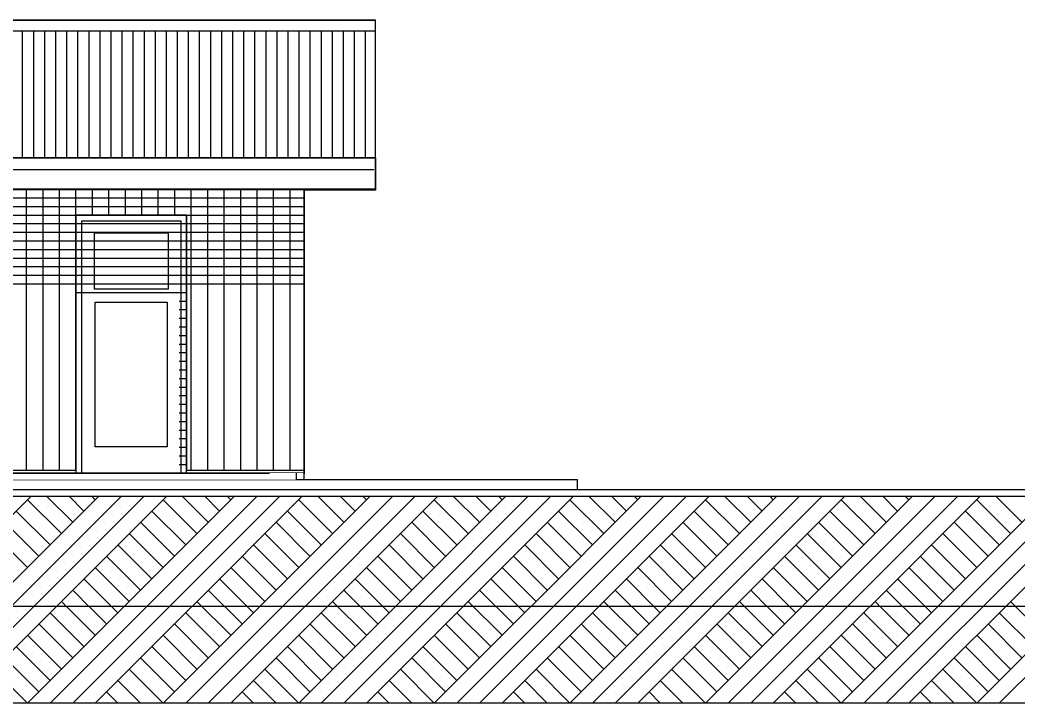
# Model space of a CAD drawing. Header units: millimetres. Extents: x -242231 to 419123, y -2399 to 525285.
# Drawn here: x -208934 to -200816, y 92692 to 98252 of the extents above; entities that cross this region are included whole.
import ezdxf

# ---------------------------------------------------------------- set-up
doc = ezdxf.new("R2010")
doc.units = ezdxf.units.MM
doc.set_wipeout_variables(frame=1)
doc.linetypes.add('Wipeout_Contour', pattern=[1000, 0, -1000])
pattern_1 = [(0, (-209595.58, 94564.28), (0, 70), [])]

msp = doc.modelspace()

# ---------------------------------------------------------------- hatches: boundary and pattern name
at = {"linetype": 'Continuous', "lineweight": 25}
h = msp.add_hatch(dxfattribs=at)
h.set_pattern_fill('50__', color=251, style=0, pattern_type=2)
h.set_pattern_definition(pattern_1)
h.paths.add_polyline_path([(-206623.568, 96085.166), (-206623.568, 96877.519), (-211778.823, 96877.519), (-211842.419, 96898.012), (-211850.67, 96872.618), (-212288.614, 97014.915), (-212425.967, 97059.544), (-212425.974, 96184.27), (-212419.384, 96204.552), (-212419.418, 96218.719), (-212339.118, 96085.143), (-211787.022, 96085.146), (-211787.022, 96764.308), (-211087.022, 96764.308), (-211087.022, 96085.148), (-208479.045, 96085.159), (-208479.045, 96664.308), (-207579.045, 96664.308), (-207579.045, 96085.163)], flags=0)

# ---------------------------------------------------------------- linework, layer by layer
at = {"linetype": 'Continuous'}
for p, q in [((-206623.568, 96877.519), (-206623.568, 94564.308)), ((-208479.045, 94564.308), (-212425.986, 94564.308)), ((-206623.568, 94564.308), (-207579.045, 94564.308)), ((-195084.626, 92692.418), (-227957.363, 92692.418))]:
    msp.add_line(p, q, dxfattribs=at)
at = {"color": 253, "linetype": 'Continuous', "lineweight": 15}
for p, q in [((-208413.588, 93152.037), (-208689.36, 93427.809)), ((-207310.502, 93152.037), (-207586.273, 93427.809)), ((-206207.415, 93152.037), (-206483.187, 93427.809)), ((-205104.329, 93152.037), (-205380.1, 93427.809)), ((-204001.242, 93152.037), (-204277.014, 93427.809)), ((-202898.156, 93152.037), (-203173.927, 93427.809)), ((-201795.069, 93152.037), (-202070.841, 93427.809)), ((-200691.982, 93152.037), (-200967.754, 93427.809)), ((-208505.512, 93060.113), (-208781.284, 93335.885)), ((-207402.426, 93060.113), (-207678.197, 93335.885)), ((-206299.339, 93060.113), (-206575.111, 93335.885)), ((-205196.252, 93060.113), (-205472.024, 93335.885)), ((-204093.166, 93060.113), (-204368.938, 93335.885)), ((-202990.079, 93060.113), (-203265.851, 93335.885)), ((-201886.993, 93060.113), (-202162.764, 93335.885)), ((-200783.906, 93060.113), (-201059.678, 93335.885)), ((-208597.436, 92968.189), (-208873.208, 93243.961)), ((-207494.349, 92968.189), (-207770.121, 93243.961)), ((-206391.263, 92968.189), (-206667.035, 93243.961)), ((-205288.176, 92968.189), (-205563.948, 93243.961)), ((-204185.09, 92968.189), (-204460.861, 93243.961)), ((-203082.003, 92968.189), (-203357.775, 93243.961)), ((-201978.917, 92968.189), (-202254.688, 93243.961)), ((-200875.83, 92968.189), (-201151.602, 93243.961)), ((-208689.36, 92876.266), (-208965.131, 93152.037)), ((-207586.273, 92876.266), (-207862.045, 93152.037)), ((-206483.187, 92876.266), (-206758.958, 93152.037)), ((-205380.1, 92876.266), (-205655.872, 93152.037)), ((-204277.014, 92876.266), (-204552.785, 93152.037)), ((-203173.927, 92876.266), (-203449.699, 93152.037)), ((-202070.841, 92876.266), (-202346.612, 93152.037)), ((-200967.754, 92876.266), (-201243.526, 93152.037)), ((-208781.284, 92784.342), (-209057.055, 93060.113)), ((-207678.197, 92784.342), (-207953.969, 93060.113)), ((-206575.111, 92784.342), (-206850.882, 93060.113)), ((-205472.024, 92784.342), (-205747.796, 93060.113)), ((-204368.938, 92784.342), (-204644.709, 93060.113)), ((-203265.851, 92784.342), (-203541.623, 93060.113)), ((-202162.764, 92784.342), (-202438.536, 93060.113)), ((-201059.678, 92784.342), (-201335.45, 93060.113)), ((-208873.208, 92692.418), (-209148.979, 92968.189)), ((-207770.121, 92692.418), (-208045.893, 92968.189)), ((-206667.035, 92692.418), (-206942.806, 92968.189)), ((-205563.948, 92692.418), (-205839.72, 92968.189)), ((-204460.861, 92692.418), (-204736.633, 92968.189)), ((-203357.775, 92692.418), (-203633.547, 92968.189)), ((-202254.688, 92692.418), (-202530.46, 92968.189)), ((-201151.602, 92692.418), (-201427.373, 92968.189)), ((-207953.969, 92692.418), (-208137.817, 92876.266)), ((-206850.882, 92692.418), (-207034.73, 92876.266)), ((-205747.796, 92692.418), (-205931.643, 92876.266)), ((-204644.709, 92692.418), (-204828.557, 92876.266)), ((-203541.623, 92692.418), (-203725.47, 92876.266)), ((-202438.536, 92692.418), (-202622.384, 92876.266)), ((-201335.45, 92692.418), (-201519.297, 92876.266)), ((-208137.817, 92692.418), (-208229.74, 92784.342)), ((-207034.73, 92692.418), (-207126.654, 92784.342)), ((-205931.643, 92692.418), (-206023.567, 92784.342)), ((-204828.557, 92692.418), (-204920.481, 92784.342)), ((-203725.47, 92692.418), (-203817.394, 92784.342)), ((-202622.384, 92692.418), (-202714.308, 92784.342)), ((-201519.297, 92692.418), (-201611.221, 92784.342)), ((-208321.664, 92692.418), (-208321.664, 92692.418)), ((-207218.578, 92692.418), (-207218.578, 92692.418)), ((-206115.491, 92692.418), (-206115.491, 92692.418))]:
    msp.add_line(p, q, dxfattribs=at)

# ---------------------------------------------------------------- wipeouts: each hides what was drawn before it
at = {"color": 254, "linetype": 'Wipeout_Contour', "lineweight": 0, "ltscale": 23539.4295}
msp.add_wipeout([(-211778.823, 97129.543), (-206042.085, 97129.543), (-206042.085, 98251.177), (-215235.901, 98251.177), (-212390.235, 97326.564)], dxfattribs=at)

# ---------------------------------------------------------------- next in the draw order: linework, layer by layer
at = {"linetype": 'Continuous'}
for p, q in [((-206042.085, 98251.177), (-215235.901, 98251.177)), ((-206042.085, 98160.582), (-214955.678, 98160.582))]:
    msp.add_line(p, q, dxfattribs=at)

# ---------------------------------------------------------------- next in the draw order: wipeouts: each hides what was drawn before it
at = {"color": 254, "linetype": 'Wipeout_Contour', "lineweight": 0, "ltscale": 20869.224989}
msp.add_wipeout([(-208431.044, 96616.308), (-207627.044, 96616.308), (-207627.044, 96604.308), (-207579.044, 96604.308), (-207579.044, 96664.308), (-208479.044, 96664.308), (-208479.044, 96604.308), (-208431.044, 96604.308)], dxfattribs=at)
at = {"color": 254, "linetype": 'Wipeout_Contour', "lineweight": 0, "ltscale": 9385.844935}
msp.add_wipeout([(-207727.044, 96064.308), (-207727.044, 96516.308), (-208331.044, 96516.308), (-208331.044, 96064.308)], dxfattribs=at)
at = {"color": 254, "linetype": 'Wipeout_Contour', "lineweight": 0, "ltscale": 11328.036418}
msp.add_wipeout([(-206623.568, 94564.283), (-206623.568, 94564.308), (-206903.568, 94564.308), (-206903.568, 94564.283)], dxfattribs=at)

# ---------------------------------------------------------------- next in the draw order: hatches: boundary and pattern name
at = {"linetype": 'Continuous', "lineweight": 25}
h = msp.add_hatch(dxfattribs=at)
h.set_pattern_fill('50__', color=251, style=0, pattern_type=2)
h.set_pattern_definition(pattern_1)
h.paths.add_polyline_path([(-208431.044, 96616.308), (-207627.044, 96616.308), (-207627.044, 96604.308), (-207579.044, 96604.308), (-207579.044, 96664.308), (-208479.044, 96664.308), (-208479.044, 96604.308), (-208431.044, 96604.308)], flags=0)
h = msp.add_hatch(dxfattribs=at)
h.set_pattern_fill('50__', color=251, style=0, pattern_type=2)
h.set_pattern_definition(pattern_1)
h.paths.add_polyline_path([(-207727.044, 96064.308), (-207727.044, 96516.308), (-208331.044, 96516.308), (-208331.044, 96064.308)], flags=0)

# ---------------------------------------------------------------- next in the draw order: linework, layer by layer
at = {"linetype": 'Continuous'}
for p, q in [((-206623.431, 96877.519), (-206623.431, 94564.283)), ((-208479.256, 96664.295), (-207579.045, 96664.295)), ((-207579.045, 96664.308), (-208479.045, 96664.308)), ((-206623.568, 94564.283), (-206903.568, 94564.283)), ((-206623.568, 94564.283), (-206623.431, 94564.283))]:
    msp.add_line(p, q, dxfattribs=at)

# ---------------------------------------------------------------- next in the draw order: wipeouts: each hides what was drawn before it
at = {"color": 254, "linetype": 'Wipeout_Contour', "lineweight": 0, "ltscale": 22275.533709}
msp.add_wipeout([(-206683.497, 94511.127), (-206621.867, 94511.127), (-206621.867, 96877.519), (-206623.431, 96877.519), (-206623.431, 94564.283), (-206623.568, 94564.283), (-206683.497, 94564.283)], dxfattribs=at)
at = {"color": 254, "linetype": 'Wipeout_Contour', "lineweight": 0, "ltscale": 6955.143781}
msp.add_wipeout([(-208431.044, 96604.308), (-208479.044, 96604.308), (-208479.044, 94564.308), (-208431.044, 94564.308)], dxfattribs=at)

# ---------------------------------------------------------------- next in the draw order: hatches: boundary and pattern name
at = {"linetype": 'Continuous', "lineweight": 25}
h = msp.add_hatch(dxfattribs=at)
h.set_pattern_fill('50__', color=251, style=0, pattern_type=2)
h.set_pattern_definition(pattern_1)
h.paths.add_polyline_path([(-206621.867, 96464.698), (-206621.867, 96877.519), (-206623.431, 96877.519), (-206623.431, 96462.994)], flags=0)
h = msp.add_hatch(dxfattribs=at)
h.set_pattern_fill('50__', color=251, style=0, pattern_type=2)
h.set_pattern_definition(pattern_1)
h.paths.add_polyline_path([(-208431.044, 96604.308), (-208479.044, 96604.308), (-208479.044, 96000.306), (-208431.044, 96000.306)], flags=0)

# ---------------------------------------------------------------- next in the draw order: linework, layer by layer
at = {"linetype": 'Continuous'}
for p, q in [((-206621.867, 94511.127), (-206621.867, 96877.519)), ((-208479.045, 96664.308), (-208479.045, 94564.308))]:
    msp.add_line(p, q, dxfattribs=at)

# ---------------------------------------------------------------- next in the draw order: wipeouts: each hides what was drawn before it
at = {"color": 254, "linetype": 'Wipeout_Contour', "lineweight": 0, "ltscale": 25238.98502}
msp.add_wipeout([(-211778.823, 96877.519), (-206042.085, 96877.519), (-206042.085, 97129.543), (-211778.823, 97129.543), (-211778.823, 97127.905), (-211768.782, 97124.642), (-211778.823, 97093.738)], dxfattribs=at)
at = {"color": 254, "linetype": 'Wipeout_Contour', "lineweight": 0, "ltscale": 8459.620604}
msp.add_wipeout([(-208431.044, 96064.308), (-208331.044, 96064.308), (-208331.044, 96516.308), (-208431.044, 96516.308)], dxfattribs=at)
at = {"color": 254, "linetype": 'Wipeout_Contour', "lineweight": 0, "ltscale": 20867.672642}
msp.add_wipeout([(-214829.609, 94431.083), (-204397.744, 94431.083), (-204397.744, 94511.127), (-214829.609, 94511.127)], dxfattribs=at)

# ---------------------------------------------------------------- next in the draw order: hatches: boundary and pattern name
at = {"linetype": 'Continuous', "lineweight": 25}
h = msp.add_hatch(dxfattribs=at)
h.set_pattern_fill('50__', color=251, style=0, pattern_type=2)
h.set_pattern_definition(pattern_1)
h.paths.add_polyline_path([(-208431.044, 96064.308), (-208331.044, 96064.308), (-208331.044, 96516.308), (-208431.044, 96516.308)], flags=0)

# ---------------------------------------------------------------- next in the draw order: linework, layer by layer
at = {"linetype": 'Continuous'}
for p, q in [((-206042.085, 97129.543), (-206042.085, 98251.177)), ((-206042.085, 97129.543), (-206042.085, 98160.582)), ((-211779.706, 97129.543), (-206042.085, 97129.543)), ((-211778.823, 97129.543), (-206042.085, 97129.543)), ((-206040.825, 97129.546), (-211767.178, 97129.546)), ((-206042.085, 96877.519), (-206042.085, 97129.543)), ((-211778.823, 97034.283), (-206056.047, 97034.283)), ((-211778.823, 96877.519), (-206042.085, 96877.519)), ((-212425.987, 94511.127), (-204397.744, 94511.127)), ((-204397.744, 94431.083), (-204397.744, 94511.127))]:
    msp.add_line(p, q, dxfattribs=at)
at = {"color": 251, "linetype": 'Continuous', "lineweight": 25}
for p, q in [((-208915.28, 98160.582), (-208915.28, 97129.543)), ((-208825.28, 98160.582), (-208825.28, 97129.543)), ((-208735.28, 98160.582), (-208735.28, 97129.543)), ((-208645.28, 98160.582), (-208645.28, 97129.543)), ((-208555.28, 98160.582), (-208555.28, 97129.543)), ((-208465.28, 98160.582), (-208465.28, 97129.543)), ((-208375.28, 98160.582), (-208375.28, 97129.543)), ((-208285.28, 98160.582), (-208285.28, 97129.543)), ((-208195.28, 98160.582), (-208195.28, 97129.543)), ((-208105.28, 98160.582), (-208105.28, 97129.543)), ((-208015.28, 98160.582), (-208015.28, 97129.543)), ((-207925.28, 98160.582), (-207925.28, 97129.543)), ((-207835.28, 98160.582), (-207835.28, 97129.543)), ((-207745.28, 98160.582), (-207745.28, 97129.543)), ((-207655.28, 98160.582), (-207655.28, 97129.543)), ((-207565.28, 98160.582), (-207565.28, 97129.543)), ((-207475.28, 98160.582), (-207475.28, 97129.543)), ((-207385.28, 98160.582), (-207385.28, 97129.543)), ((-207295.28, 98160.582), (-207295.28, 97129.543)), ((-207205.28, 98160.582), (-207205.28, 97129.543)), ((-207115.28, 98160.582), (-207115.28, 97129.543)), ((-207025.28, 98160.582), (-207025.28, 97129.543)), ((-206935.28, 98160.582), (-206935.28, 97129.543)), ((-206845.28, 98160.582), (-206845.28, 97129.543)), ((-206755.28, 98160.582), (-206755.28, 97129.543)), ((-206665.28, 98160.582), (-206665.28, 97129.543)), ((-206575.28, 98160.582), (-206575.28, 97129.543)), ((-206485.28, 98160.582), (-206485.28, 97129.543)), ((-206395.28, 98160.582), (-206395.28, 97129.543)), ((-206305.28, 98160.582), (-206305.28, 97129.543)), ((-206215.28, 98160.582), (-206215.28, 97129.543)), ((-206125.28, 98160.582), (-206125.28, 97129.543)), ((-208347.556, 96873.089), (-208347.556, 96664.295)), ((-208213.556, 96873.089), (-208213.556, 96664.295)), ((-208079.556, 96873.089), (-208079.556, 96664.295)), ((-207945.556, 96873.089), (-207945.556, 96664.295)), ((-207811.556, 96873.089), (-207811.556, 96664.295)), ((-207677.556, 96873.089), (-207677.556, 96664.295))]:
    msp.add_line(p, q, dxfattribs=at)

# ---------------------------------------------------------------- next in the draw order: wipeouts: each hides what was drawn before it
at = {"color": 254, "linetype": 'Wipeout_Contour', "lineweight": 0, "ltscale": 23720.324065}
msp.add_wipeout([(-215237.582, 98251.723), (-215235.901, 98251.177), (-206042.085, 98251.177), (-206042.085, 98251.723)], dxfattribs=at)
at = {"color": 254, "linetype": 'Wipeout_Contour', "lineweight": 0, "ltscale": 16001.303651}
msp.add_wipeout([(-206042.085, 96877.519), (-206621.867, 96877.519), (-206621.867, 96865.6), (-206042.085, 96865.6)], dxfattribs=at)
at = {"color": 254, "linetype": 'Wipeout_Contour', "lineweight": 0, "ltscale": 15275.251237}
msp.add_wipeout([(-207627.044, 96616.308), (-208431.044, 96616.308), (-208431.044, 96516.308), (-208331.044, 96516.308), (-207727.044, 96516.308), (-207627.044, 96516.308)], dxfattribs=at)
at = {"color": 254, "linetype": 'Wipeout_Contour', "lineweight": 0, "ltscale": 11865.267623}
msp.add_wipeout([(-207627.044, 94564.308), (-207627.044, 96064.308), (-207727.044, 96064.308), (-208331.044, 96064.308), (-208431.044, 96064.308), (-208431.044, 94564.308)], dxfattribs=at)
at = {"color": 254, "linetype": 'Wipeout_Contour', "lineweight": 0, "ltscale": 57176.651784}
msp.add_wipeout([(-227489.8, 93481.083), (-198945.979, 93481.083), (-198945.979, 94431.083), (-227489.8, 94431.083)], dxfattribs=at)

# ---------------------------------------------------------------- next in the draw order: hatches: boundary and pattern name
at = {"linetype": 'Continuous', "lineweight": 25}
h = msp.add_hatch(dxfattribs=at)
h.set_pattern_fill('50__', color=251, style=0, pattern_type=2)
h.set_pattern_definition(pattern_1)
h.paths.add_polyline_path([(-206042.085, 96877.519), (-206621.867, 96877.519), (-206621.867, 96865.6), (-206042.085, 96865.6)], flags=0)
h = msp.add_hatch(dxfattribs=at)
h.set_pattern_fill('50__', color=251, style=0, pattern_type=2)
h.set_pattern_definition(pattern_1)
h.paths.add_polyline_path([(-207627.044, 96616.308), (-208431.044, 96616.308), (-208431.044, 96516.308), (-208331.044, 96516.308), (-207727.044, 96516.308), (-207627.044, 96516.308)], flags=0)
h = msp.add_hatch(dxfattribs=at)
h.set_pattern_fill('50__', color=251, style=0, pattern_type=2)
h.set_pattern_definition(pattern_1)
h.paths.add_polyline_path([(-207627.044, 94564.308), (-207627.044, 96064.308), (-207727.044, 96064.308), (-208331.044, 96064.308), (-208431.044, 96064.308), (-208431.044, 96000.306), (-207639.045, 96000.309), (-207639.045, 94564.308)], flags=0)

# ---------------------------------------------------------------- next in the draw order: linework, layer by layer
at = {"linetype": 'Continuous'}
for p, q in [((-215237.582, 98251.723), (-206042.085, 98251.723)), ((-206042.085, 98251.177), (-206042.085, 98251.723)), ((-206040.825, 96872.904), (-206040.825, 97129.546)), ((-206042.085, 96865.6), (-206621.867, 96865.6)), ((-206042.085, 96877.519), (-206042.085, 96865.6)), ((-208431.044, 96516.308), (-208431.044, 96616.308)), ((-208431.044, 96064.308), (-208431.044, 96516.308)), ((-208331.044, 96516.308), (-208331.044, 96064.308)), ((-208431.044, 94564.308), (-208431.044, 96064.308)), ((-208322.854, 95953.864), (-207737.959, 95953.864)), ((-208322.854, 94777.009), (-208322.854, 95953.864)), ((-207737.959, 95953.864), (-207737.959, 94777.009)), ((-207737.959, 94777.009), (-208322.854, 94777.009)), ((-208431.044, 94564.308), (-208479.044, 94564.308)), ((-227489.8, 94431.083), (-198945.979, 94431.083)), ((-227957.363, 94376.289), (-195084.626, 94376.289)), ((-227489.8, 93481.083), (-198945.979, 93481.083))]:
    msp.add_line(p, q, dxfattribs=at)
at = {"color": 253, "linetype": 'Continuous', "lineweight": 15}
for p, q in [((-210527.837, 92692.418), (-208843.967, 94376.289)), ((-209976.294, 92692.418), (-208292.423, 94376.289)), ((-209792.446, 92692.418), (-208108.576, 94376.289)), ((-209608.599, 92692.418), (-207924.728, 94376.289)), ((-209424.751, 92692.418), (-207740.88, 94376.289)), ((-208873.208, 92692.418), (-207189.337, 94376.289)), ((-208597.436, 94071.276), (-208873.208, 94347.048)), ((-208505.512, 94163.2), (-208718.601, 94376.289)), ((-208689.36, 92692.418), (-207005.489, 94376.289)), ((-208413.588, 94255.124), (-208534.753, 94376.289)), ((-208505.512, 92692.418), (-206821.641, 94376.289)), ((-208321.664, 94347.048), (-208350.905, 94376.289)), ((-208321.664, 92692.418), (-206637.793, 94376.289)), ((-207770.121, 92692.418), (-206086.25, 94376.289)), ((-207494.349, 94071.276), (-207770.121, 94347.048)), ((-207402.426, 94163.2), (-207615.514, 94376.289)), ((-207586.273, 92692.418), (-205902.402, 94376.289)), ((-207310.502, 94255.124), (-207431.667, 94376.289)), ((-207402.426, 92692.418), (-205718.555, 94376.289)), ((-207218.578, 94347.048), (-207247.819, 94376.289)), ((-207218.578, 92692.418), (-205534.707, 94376.289)), ((-206667.035, 92692.418), (-204983.164, 94376.289)), ((-206391.263, 94071.276), (-206667.035, 94347.048)), ((-206299.339, 94163.2), (-206512.428, 94376.289)), ((-206483.187, 92692.418), (-204799.316, 94376.289)), ((-206207.415, 94255.124), (-206328.58, 94376.289)), ((-206299.339, 92692.418), (-204615.468, 94376.289)), ((-206115.491, 94347.048), (-206144.732, 94376.289)), ((-206115.491, 92692.418), (-204431.62, 94376.289)), ((-205563.948, 92692.418), (-203880.077, 94376.289)), ((-205288.176, 94071.276), (-205563.948, 94347.048)), ((-205196.252, 94163.2), (-205409.341, 94376.289)), ((-205380.1, 92692.418), (-203696.229, 94376.289)), ((-205104.329, 94255.124), (-205225.493, 94376.289)), ((-205196.252, 92692.418), (-203512.382, 94376.289)), ((-205012.405, 94347.048), (-205041.646, 94376.289)), ((-205012.405, 92692.418), (-203328.534, 94376.289)), ((-204460.861, 92692.418), (-202776.991, 94376.289)), ((-204185.09, 94071.276), (-204460.861, 94347.048)), ((-204093.166, 94163.2), (-204306.255, 94376.289)), ((-204277.014, 92692.418), (-202593.143, 94376.289)), ((-204001.242, 94255.124), (-204122.407, 94376.289)), ((-204093.166, 92692.418), (-202409.295, 94376.289)), ((-203909.318, 94347.048), (-203938.559, 94376.289)), ((-203909.318, 92692.418), (-202225.447, 94376.289)), ((-203357.775, 92692.418), (-201673.904, 94376.289)), ((-203082.003, 94071.276), (-203357.775, 94347.048)), ((-202990.079, 94163.2), (-203203.168, 94376.289)), ((-203173.927, 92692.418), (-201490.056, 94376.289)), ((-202898.156, 94255.124), (-203019.32, 94376.289)), ((-202990.079, 92692.418), (-201306.209, 94376.289)), ((-202806.232, 94347.048), (-202835.473, 94376.289)), ((-202806.232, 92692.418), (-201122.361, 94376.289)), ((-202254.688, 92692.418), (-200570.818, 94376.289)), ((-201978.917, 94071.276), (-202254.688, 94347.048)), ((-201886.993, 94163.2), (-202100.082, 94376.289)), ((-202070.841, 92692.418), (-200386.97, 94376.289)), ((-201795.069, 94255.124), (-201916.234, 94376.289)), ((-201886.993, 92692.418), (-200203.122, 94376.289)), ((-201703.145, 94347.048), (-201732.386, 94376.289)), ((-201703.145, 92692.418), (-200019.274, 94376.289)), ((-201151.602, 92692.418), (-199467.731, 94376.289)), ((-200875.83, 94071.276), (-201151.602, 94347.048)), ((-200783.906, 94163.2), (-200996.995, 94376.289)), ((-200967.754, 92692.418), (-199283.883, 94376.289)), ((-208689.36, 93979.352), (-208965.131, 94255.124)), ((-207586.273, 93979.352), (-207862.045, 94255.124)), ((-206483.187, 93979.352), (-206758.958, 94255.124)), ((-205380.1, 93979.352), (-205655.872, 94255.124)), ((-204277.014, 93979.352), (-204552.785, 94255.124)), ((-203173.927, 93979.352), (-203449.699, 94255.124)), ((-202070.841, 93979.352), (-202346.612, 94255.124)), ((-200967.754, 93979.352), (-201243.526, 94255.124)), ((-208781.284, 93887.428), (-209057.055, 94163.2)), ((-207678.197, 93887.428), (-207953.969, 94163.2)), ((-206575.111, 93887.428), (-206850.882, 94163.2)), ((-205472.024, 93887.428), (-205747.796, 94163.2)), ((-204368.938, 93887.428), (-204644.709, 94163.2)), ((-203265.851, 93887.428), (-203541.623, 94163.2)), ((-202162.764, 93887.428), (-202438.536, 94163.2)), ((-201059.678, 93887.428), (-201335.45, 94163.2)), ((-208873.208, 93795.504), (-209148.979, 94071.276)), ((-207770.121, 93795.504), (-208045.893, 94071.276)), ((-206667.035, 93795.504), (-206942.806, 94071.276)), ((-205563.948, 93795.504), (-205839.72, 94071.276)), ((-204460.861, 93795.504), (-204736.633, 94071.276)), ((-203357.775, 93795.504), (-203633.547, 94071.276)), ((-202254.688, 93795.504), (-202530.46, 94071.276)), ((-201151.602, 93795.504), (-201427.373, 94071.276)), ((-207862.045, 93703.58), (-208137.817, 93979.352)), ((-206758.958, 93703.58), (-207034.73, 93979.352)), ((-205655.872, 93703.58), (-205931.643, 93979.352)), ((-204552.785, 93703.58), (-204828.557, 93979.352)), ((-203449.699, 93703.58), (-203725.47, 93979.352)), ((-202346.612, 93703.58), (-202622.384, 93979.352)), ((-201243.526, 93703.58), (-201519.297, 93979.352)), ((-207953.969, 93611.657), (-208229.74, 93887.428)), ((-206850.882, 93611.657), (-207126.654, 93887.428)), ((-205747.796, 93611.657), (-206023.567, 93887.428)), ((-204644.709, 93611.657), (-204920.481, 93887.428)), ((-203541.623, 93611.657), (-203817.394, 93887.428)), ((-202438.536, 93611.657), (-202714.308, 93887.428)), ((-201335.45, 93611.657), (-201611.221, 93887.428)), ((-208045.893, 93519.733), (-208321.664, 93795.504)), ((-206942.806, 93519.733), (-207218.578, 93795.504)), ((-205839.72, 93519.733), (-206115.491, 93795.504)), ((-204736.633, 93519.733), (-205012.405, 93795.504)), ((-203633.547, 93519.733), (-203909.318, 93795.504)), ((-202530.46, 93519.733), (-202806.232, 93795.504)), ((-201427.373, 93519.733), (-201703.145, 93795.504)), ((-208137.817, 93427.809), (-208413.588, 93703.58)), ((-207034.73, 93427.809), (-207310.502, 93703.58)), ((-205931.643, 93427.809), (-206207.415, 93703.58)), ((-204828.557, 93427.809), (-205104.329, 93703.58)), ((-203725.47, 93427.809), (-204001.242, 93703.58)), ((-202622.384, 93427.809), (-202898.156, 93703.58)), ((-201519.297, 93427.809), (-201795.069, 93703.58)), ((-208229.74, 93335.885), (-208505.512, 93611.657)), ((-207126.654, 93335.885), (-207402.426, 93611.657)), ((-206023.567, 93335.885), (-206299.339, 93611.657)), ((-204920.481, 93335.885), (-205196.252, 93611.657)), ((-203817.394, 93335.885), (-204093.166, 93611.657)), ((-202714.308, 93335.885), (-202990.079, 93611.657)), ((-201611.221, 93335.885), (-201886.993, 93611.657)), ((-208321.664, 93243.961), (-208597.436, 93519.733)), ((-207218.578, 93243.961), (-207494.349, 93519.733)), ((-206115.491, 93243.961), (-206391.263, 93519.733)), ((-205012.405, 93243.961), (-205288.176, 93519.733)), ((-203909.318, 93243.961), (-204185.09, 93519.733)), ((-202806.232, 93243.961), (-203082.003, 93519.733)), ((-201703.145, 93243.961), (-201978.917, 93519.733)), ((-200600.059, 93243.961), (-200875.83, 93519.733))]:
    msp.add_line(p, q, dxfattribs=at)

# ---------------------------------------------------------------- next in the draw order: wipeouts: each hides what was drawn before it
at = {"color": 254, "linetype": 'Wipeout_Contour', "lineweight": 0, "ltscale": 16448.86507}
msp.add_wipeout([(-206623.431, 96877.519), (-206623.568, 96877.519), (-206623.568, 94564.308), (-206623.568, 94564.283), (-206623.431, 94564.283)], dxfattribs=at)
at = {"color": 254, "linetype": 'Wipeout_Contour', "lineweight": 0, "ltscale": 10345.414027}
msp.add_wipeout([(-207627.044, 96064.308), (-207627.044, 96516.308), (-207727.044, 96516.308), (-207727.044, 96064.308)], dxfattribs=at)

# ---------------------------------------------------------------- next in the draw order: hatches: boundary and pattern name
at = {"linetype": 'Continuous', "lineweight": 25}
h = msp.add_hatch(dxfattribs=at)
h.set_pattern_fill('50__', color=251, style=0, pattern_type=2)
h.set_pattern_definition(pattern_1)
h.paths.add_polyline_path([(-206623.431, 96877.519), (-206623.568, 96877.519), (-206623.568, 94564.308), (-206623.568, 94564.283), (-206623.431, 94564.283)], flags=0)
h = msp.add_hatch(dxfattribs=at)
h.set_pattern_fill('50__', color=251, style=0, pattern_type=2)
h.set_pattern_definition(pattern_1)
h.paths.add_polyline_path([(-207627.044, 96064.308), (-207627.044, 96516.308), (-207727.044, 96516.308), (-207727.044, 96064.308)], flags=0)

# ---------------------------------------------------------------- next in the draw order: linework, layer by layer
at = {"linetype": 'Continuous'}
for p, q in [((-206623.368, 96873.089), (-212426.128, 96873.089)), ((-211851.131, 96872.904), (-206040.825, 96872.904)), ((-206623.368, 94588.249), (-206623.368, 96873.089)), ((-207727.044, 96516.308), (-208331.044, 96516.308)), ((-207727.044, 96064.308), (-207727.044, 96516.308)), ((-208331.044, 96064.308), (-207727.044, 96064.308))]:
    msp.add_line(p, q, dxfattribs=at)

# ---------------------------------------------------------------- next in the draw order: wipeouts: each hides what was drawn before it
at = {"color": 254, "linetype": 'Wipeout_Contour', "lineweight": 0, "ltscale": 9688.158139}
msp.add_wipeout([(-207627.044, 94564.308), (-207579.044, 94564.308), (-207579.044, 96604.308), (-207627.044, 96604.308)], dxfattribs=at)

# ---------------------------------------------------------------- next in the draw order: hatches: boundary and pattern name
at = {"linetype": 'Continuous', "lineweight": 25}
h = msp.add_hatch(dxfattribs=at)
h.set_pattern_fill('50__', color=251, style=0, pattern_type=2)
h.set_pattern_definition(pattern_1)
h.paths.add_polyline_path([(-207627.044, 94564.308), (-207579.044, 94564.308), (-207579.044, 96604.308), (-207627.044, 96604.308)], flags=0)

# ---------------------------------------------------------------- next in the draw order: linework, layer by layer
at = {"linetype": 'Continuous'}
for p, q in [((-208431.044, 96616.308), (-207627.044, 96616.308)), ((-207627.044, 96616.308), (-207627.044, 96516.308)), ((-207579.045, 94564.308), (-207579.045, 96664.308)), ((-207627.044, 96516.308), (-207627.044, 96064.308)), ((-207627.044, 96064.308), (-207627.044, 94564.308)), ((-207627.044, 94564.308), (-208431.044, 94564.308)), ((-207579.045, 94564.308), (-207627.044, 94564.308))]:
    msp.add_line(p, q, dxfattribs=at)

# ---------------------------------------------------------------- next in the draw order: wipeouts: each hides what was drawn before it
at = {"color": 254, "linetype": 'Wipeout_Contour', "lineweight": 0, "ltscale": 11485.96369}
msp.add_wipeout([(-212425.987, 94511.127), (-206683.497, 94511.127), (-206683.497, 94564.283), (-212425.986, 94564.283)], dxfattribs=at)

# ---------------------------------------------------------------- next in the draw order: linework, layer by layer
at = {"color": 251, "linetype": 'Continuous', "lineweight": 25}
msp.add_line((-206739.556, 96873.089), (-206739.556, 94588.249), dxfattribs=at)
at = {"linetype": 'Continuous'}
for p, q in [((-212425.986, 94564.283), (-206903.568, 94564.283)), ((-206683.497, 94511.127), (-206683.497, 94564.283))]:
    msp.add_line(p, q, dxfattribs=at)

# ---------------------------------------------------------------- next in the draw order: wipeouts: each hides what was drawn before it
at = {"color": 254, "linetype": 'Wipeout_Contour', "lineweight": 0, "ltscale": 13176.795882}
msp.add_wipeout([(-206903.568, 94564.308), (-207579.045, 94564.308), (-207627.044, 94564.308), (-208431.044, 94564.308), (-208479.044, 94564.308), (-208832.422, 94564.308), (-208832.422, 94564.283), (-206903.568, 94564.283)], dxfattribs=at)

# ---------------------------------------------------------------- next in the draw order: linework, layer by layer
at = {"color": 251, "linetype": 'Continuous', "lineweight": 25}
for p, q in [((-208749.556, 96873.089), (-208749.556, 94588.249)), ((-208615.556, 96873.089), (-208615.556, 94588.249)), ((-208481.556, 96873.089), (-208481.556, 94588.249)), ((-207543.556, 96873.089), (-207543.556, 94588.249)), ((-207409.556, 96873.089), (-207409.556, 94588.249)), ((-207275.556, 96873.089), (-207275.556, 94588.249)), ((-207141.556, 96873.089), (-207141.556, 94588.249)), ((-207007.556, 96873.089), (-207007.556, 94588.249)), ((-206873.556, 96873.089), (-206873.556, 94588.249))]:
    msp.add_line(p, q, dxfattribs=at)
at = {"linetype": 'Continuous'}
for p, q in [((-208479.256, 94588.249), (-208479.256, 96664.295)), ((-207579.045, 96664.295), (-207579.045, 94588.249)), ((-207579.045, 94588.249), (-206623.368, 94588.249))]:
    msp.add_line(p, q, dxfattribs=at)

# ---------------------------------------------------------------- next in the draw order: wipeouts: each hides what was drawn before it
at = {"color": 254, "linetype": 'Wipeout_Contour', "lineweight": 0, "ltscale": 2692.621962}
msp.add_wipeout([(-209012.422, 94564.283), (-208832.422, 94564.283), (-208832.422, 94564.308), (-209012.422, 94564.308)], dxfattribs=at)

# ---------------------------------------------------------------- next in the draw order: linework, layer by layer
at = {"color": 251, "linetype": 'Continuous', "lineweight": 25}
msp.add_line((-208883.556, 96873.089), (-208883.556, 94588.249), dxfattribs=at)
at = {"linetype": 'Continuous'}
msp.add_line((-212426.128, 94588.249), (-208479.256, 94588.249), dxfattribs=at)

doc.saveas('drawing.dxf')
